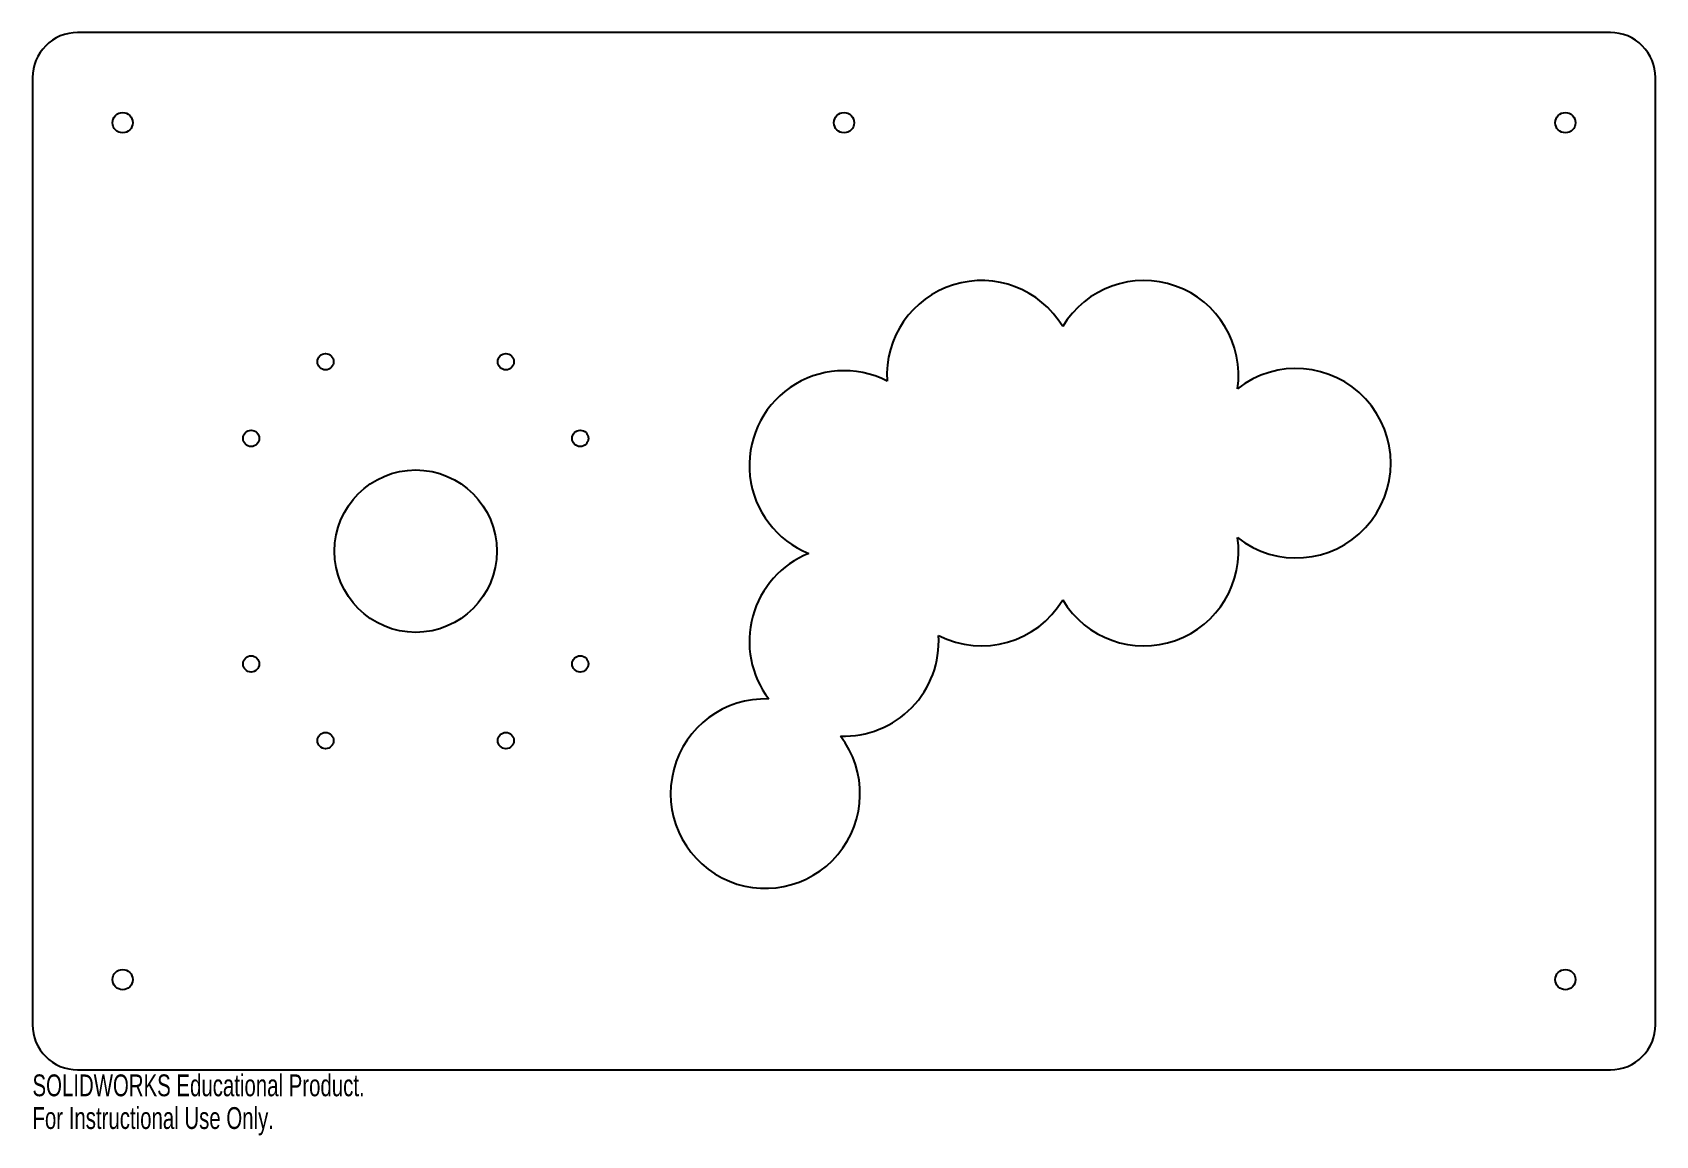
# Model space of a CAD drawing. Header units: millimetres. Extents: x -5 to 355, y -240 to 5.
import ezdxf

# ---------------------------------------------------------------- set-up
doc = ezdxf.new("R2010")
doc.units = ezdxf.units.MM
doc.styles.add('SLDTEXTSTYLE0', font='TXT', dxfattribs={"width": 0.7})

msp = doc.modelspace()

# ---------------------------------------------------------------- linework, layer by layer
at = {"color": 7, "linetype": 'Continuous'}
for p, q in [((344.97, 4.88), (4.97, 4.88)), ((-5.03, -5.12), (-5.03, -215.12)), ((354.97, -215.12), (354.97, -5.12)), ((4.97, -225.12), (344.97, -225.12))]:
    msp.add_line(p, q, dxfattribs=at)
for centre, radius in [((14.97, -15.12), 2.25), ((174.97, -15.12), 2.25), ((334.97, -15.12), 2.25), ((59.97, -68.12), 1.8), ((99.97, -68.12), 1.8), ((43.47, -85.12), 1.8), ((116.47, -85.12), 1.8), ((79.97, -110.12), 18), ((43.47, -135.12), 1.8), ((116.47, -135.12), 1.8), ((59.97, -152.12), 1.8), ((99.97, -152.12), 1.8), ((14.97, -205.12), 2.25), ((334.97, -205.12), 2.25)]:
    msp.add_circle(centre, radius, dxfattribs=at)
for centre, radius, start, end in [((4.96, -5.12), 9.99, 89.9673, 180.0327), ((344.97, -5.12), 9.99, 359.9649, 90.0338), ((205.47, -71.12), 21, 31.0027, 183.527), ((241.47, -71.12), 21, 351.7868, 148.9973), ((174.97, -91.12), 21, 62.9817, 248.2132), ((275.24, -90.62), 21, 231.7868, 128.2132), ((241.47, -110.12), 21, 211.0027, 8.2132), ((174.97, -130.12), 21, 111.7868, 217.4546), ((205.47, -110.12), 21, 242.9817, 328.9973), ((174.97, -130.12), 21, 267.8721, 3.527), ((157.52, -163.88), 21, 87.8721, 37.4546), ((4.96, -215.13), 9.99, 179.9673, 270.0327), ((344.97, -215.13), 9.99, 269.966, 0.0327)]:
    msp.add_arc(centre, radius, start, end, dxfattribs=at)

# ---------------------------------------------------------------- texts
at = {"color": 7, "linetype": 'Continuous', "char_height": 4.8336, "attachment_point": 1, "style": 'SLDTEXTSTYLE0'}
for s, insert in [('SOLIDWORKS Educational Product.', (-5.03, -226.14)), ('For Instructional Use Only.', (-5.03, -233.39))]:
    msp.add_mtext(s, dxfattribs=dict(at, insert=insert))

doc.saveas('drawing.dxf')
